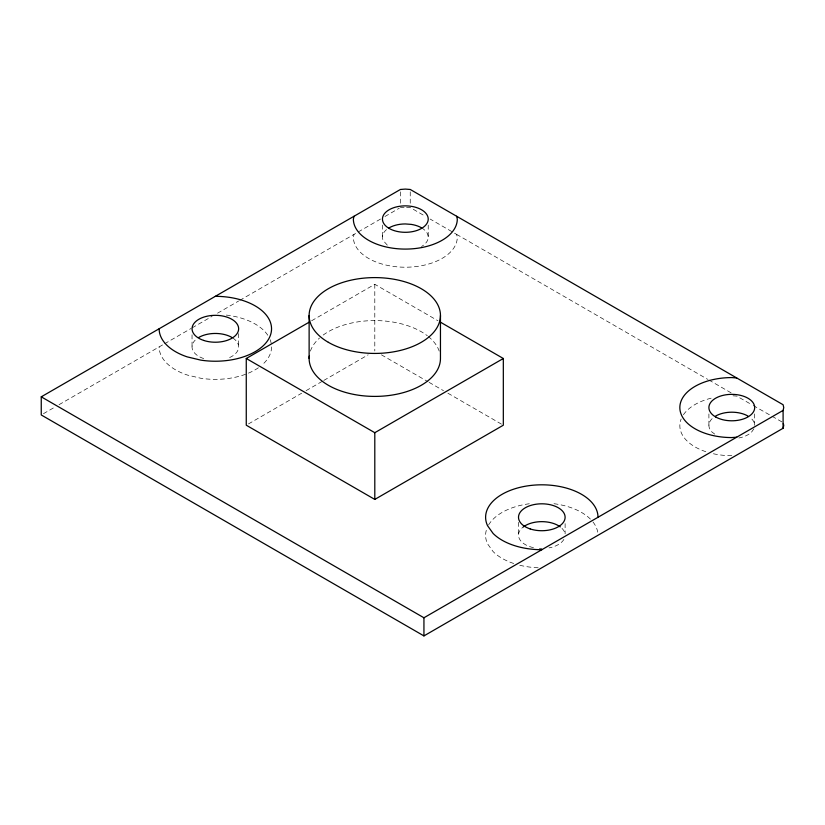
<?xml version="1.0" encoding="UTF-8"?>
<svg xmlns="http://www.w3.org/2000/svg" width="825" height="825" viewBox="0 0 825 825"><rect width="100%" height="100%" fill="white"/><g stroke="black" fill="none" stroke-linecap="round" stroke-linejoin="round"><path stroke-width="0.62" stroke-dasharray="4.12 3.09" d="M380.531 219.048L354.018 234.382L353.368 237.218A51.954 29.999 0 0 0 405.323 267.218A51.954 29.999 0 0 0 457.287 237.218L456.637 234.382L430.124 219.048M753.906 428.835L751.616 432.022A22.894 13.221 0 0 1 738.86 437.993M384.945 216.49L399.31 208.178M43.477 413.676L54.594 407.261M59.039 404.693L163.546 344.365M164.649 343.726L191.091 328.463M192.194 327.824L212.035 316.367M217.563 313.18L238.642 301.012M239.745 300.372L354.018 234.382M311.633 320.75L374.798 284.285L437.951 320.75M248.48 423.926L301.661 393.216M306.096 390.658L322.719 381.067M323.823 380.418L368.146 354.832M400.414 207.539L404.095 207.261M406.56 207.261L410.242 207.539L425.71 216.49M733.023 395.804L736.704 396.082L752.173 404.92M753.277 405.549L770.952 415.645M772.056 416.274L781.997 421.946M456.637 234.382L707.695 379.335M708.809 379.974L731.125 392.865M381.439 354.832L427.979 381.707M429.093 382.346L443.489 390.658M447.923 393.216L503.322 425.205M714.697 434.084L711.965 432.022L709.686 428.835A22.894 13.221 0 0 1 713.635 417.368M387.317 245.138L383.213 240.58A22.894 13.221 0 0 1 389.142 227.813M754.689 413.944L754.689 425.422A22.894 13.221 0 0 0 749.956 417.368M708.902 413.944L708.902 425.422M565.115 523.638L565.115 533.827M518.502 522.359L518.502 535.105M428.216 225.112L428.216 237.157M410.242 191.874L410.242 203.93M400.414 191.874L400.414 203.93M382.439 225.112L382.439 237.157M374.798 284.285L374.798 350.996M238.642 333.609L238.642 346.912M192.039 334.826L192.039 346.912M421.513 227.813A22.894 13.221 0 0 1 421.513 246.51M538.148 567.775A56.203 32.453 0 0 1 519.678 565.228M513.707 563.496A56.203 32.453 0 0 1 493.133 551.616L487.523 543.799A56.203 32.453 0 0 1 487.018 528.165M488.586 524.978A56.203 32.453 0 0 1 529.629 503.714M553.988 503.714A56.203 32.453 0 0 1 590.483 519.173M593 521.998A56.203 32.453 0 0 1 597.857 532.981M310.396 351.089A65.66 37.909 0 0 1 319.543 338.002M323.183 335.053A65.66 37.909 0 0 1 427.36 335.775M428.288 336.507A65.66 37.909 0 0 1 439.189 351.089M232.856 338.033A23.306 13.458 0 0 1 226.988 358.566M203.693 358.566A23.306 13.458 0 0 1 195.154 340.178M563.877 539.426A23.306 13.458 0 0 1 549.007 547.903M541.808 548.563A23.306 13.458 0 0 1 539.375 548.491M533.455 547.666A23.306 13.458 0 0 1 523.318 526.917M561.99 528.382A23.306 13.458 0 0 1 565.022 533.94M731.796 455.699A51.954 29.999 0 0 1 713.182 453.709M705.818 451.688A51.954 29.999 0 0 1 681.151 419.028M683.43 414.748A51.954 29.999 0 0 1 713.182 397.702M271.549 346.912A56.203 32.453 0 0 1 262.309 364.733M258.39 367.775A56.203 32.453 0 0 1 200.795 378.252L187.234 375.014A56.203 32.453 0 0 1 159.132 346.912M226.318 315.088A56.203 32.453 0 0 1 267.95 335.486M270.136 339.683A56.203 32.453 0 0 1 271.384 344.499"/><path stroke-width="1.24" d="M354.018 216.253L353.368 219.089A51.954 29.999 0 0 0 405.323 249.088A51.954 29.999 0 0 0 457.287 219.089L456.637 216.253M783.1 428.257L783.1 410.407L783.75 407.571L783.1 404.735L410.242 189.472L405.323 189.09L400.414 189.472L41.25 396.825L41.25 414.965L423.937 635.91L783.1 428.257L783.75 425.422L783.317 423.524M440.168 322.028L503.322 358.493L503.322 425.205L374.798 499.414L246.263 425.205L246.263 358.493L309.416 322.028M246.263 358.493L374.798 432.702L503.322 358.493M41.25 396.825L423.937 617.77L783.1 410.407M736.704 437.198L731.796 437.57A51.954 29.999 0 0 1 679.841 407.571A51.954 29.999 0 0 1 731.796 377.582L736.704 377.953M440.457 315.511L440.457 358.493A65.66 37.909 0 0 1 372.653 396.382A65.66 37.909 0 0 1 309.272 356.029M423.937 617.77L423.937 635.91M374.798 432.702L374.798 499.414M309.127 315.511L309.127 358.493M541.808 549.708A56.203 32.453 0 0 1 493.133 533.486L487.523 525.659A56.203 32.453 0 0 1 534.476 485.09A56.203 32.453 0 0 1 598.012 517.265M215.335 296.33A56.203 32.453 0 0 1 271.064 333.011A56.203 32.453 0 0 1 200.795 360.123L187.234 356.885A56.203 32.453 0 0 1 159.132 328.783M198.866 337.394A23.306 13.458 0 0 1 231.815 337.394M523.318 526.917A23.306 13.458 0 0 1 560.299 526.917M715.605 416.068A22.894 13.221 0 0 1 747.986 416.068M389.142 227.813A22.894 13.221 0 0 1 405.323 223.946L411.252 224.39A22.894 13.221 0 0 1 421.513 227.813M715.605 416.924A22.894 13.221 0 0 0 753.906 410.994A22.894 13.221 0 0 0 725.866 394.804A22.894 13.221 0 0 0 715.605 416.924M328.36 342.323A65.66 37.909 0 0 0 438.219 325.328A65.66 37.909 0 0 0 357.802 278.891A65.66 37.909 0 0 0 328.36 342.323M389.142 228.432A22.894 13.221 0 0 0 427.443 222.513A22.894 13.221 0 0 0 399.403 206.322A22.894 13.221 0 0 0 389.142 228.432M530.155 528.918A23.306 13.458 0 0 0 565.115 517.265A23.306 13.458 0 0 0 530.155 505.612A23.306 13.458 0 0 0 530.155 528.918M203.693 340.426A23.306 13.458 0 0 0 238.642 328.783A23.306 13.458 0 0 0 203.693 317.13A23.306 13.458 0 0 0 203.693 340.426"/></g></svg>
